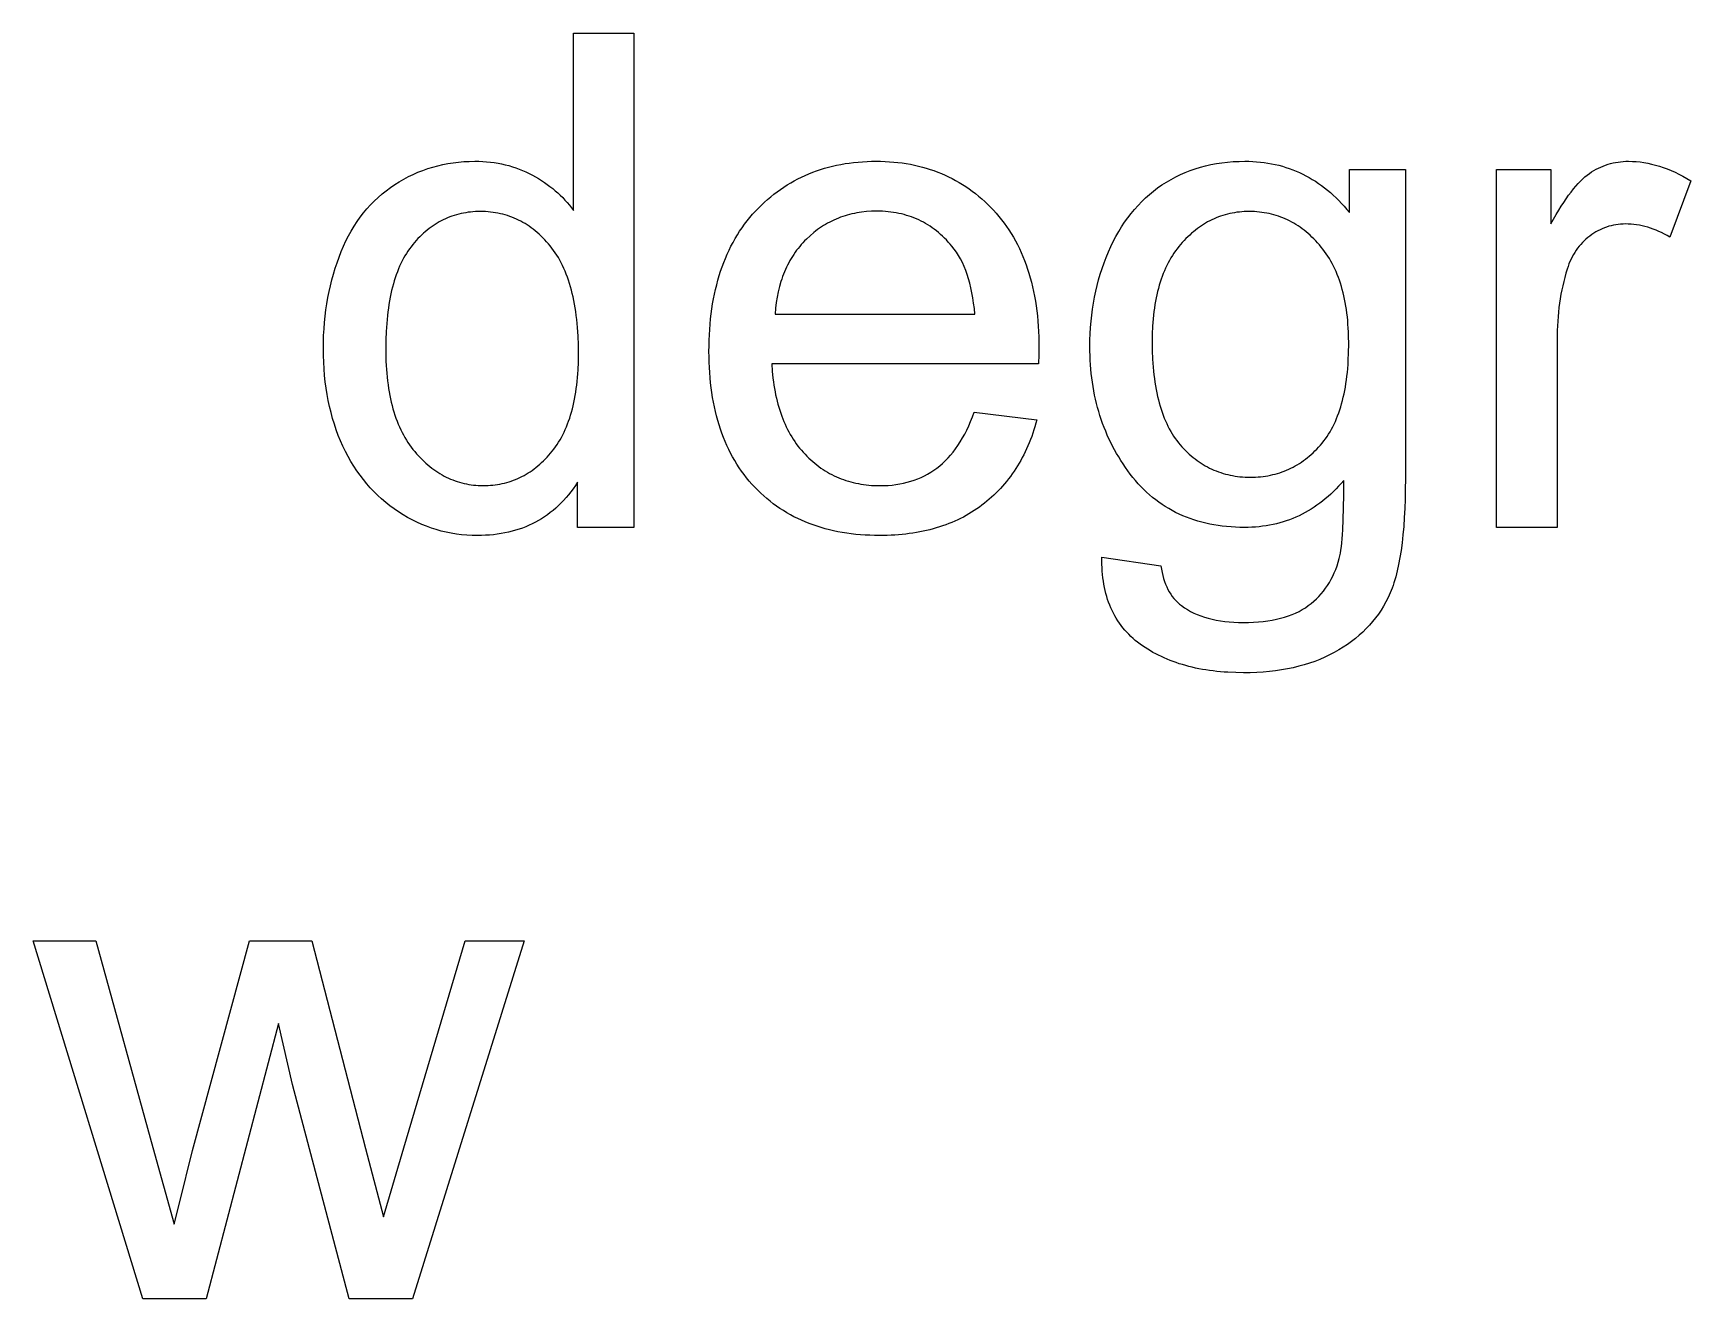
# Model space of a CAD drawing. Extents: x 0 to 4891, y -5350 to 5.
# Drawn here: x 1513.1 to 1939.1, y -4171.7 to -3846.4 of the extents above; entities that cross this region are included whole.
import ezdxf

# ---------------------------------------------------------------- set-up
doc = ezdxf.new("R2010")
doc.units = 0
doc.layers.add('Default_Layer', color=1, linetype='CONTINUOUS')

msp = doc.modelspace()

# ---------------------------------------------------------------- linework, layer by layer
at = {"layer": 'Default_Layer'}
for points in [[(1652.99, -3973.45), (1652.99, -3961.84), (1652.43, -3962.68), (1651.86, -3963.5), (1651.27, -3964.29), (1650.67, -3965.05), (1650.05, -3965.78), (1649.42, -3966.49), (1648.76, -3967.17), (1648.1, -3967.83), (1647.41, -3968.46), (1646.71, -3969.06), (1646, -3969.63), (1645.27, -3970.18), (1644.52, -3970.7), (1643.76, -3971.2), (1642.98, -3971.67), (1642.18, -3972.11), (1641.37, -3972.52), (1640.54, -3972.91), (1639.69, -3973.27), (1638.83, -3973.6), (1637.96, -3973.91), (1637.07, -3974.19), (1636.16, -3974.45), (1635.23, -3974.67), (1634.29, -3974.87), (1633.34, -3975.05), (1632.36, -3975.19), (1631.37, -3975.31), (1630.37, -3975.41), (1629.35, -3975.48), (1628.31, -3975.52), (1627.26, -3975.53), (1625.89, -3975.51), (1624.53, -3975.43), (1623.19, -3975.32), (1621.86, -3975.15), (1620.55, -3974.94), (1619.25, -3974.68), (1617.96, -3974.37), (1616.69, -3974.01), (1615.43, -3973.61), (1614.18, -3973.16), (1612.95, -3972.66), (1611.73, -3972.12), (1610.52, -3971.53), (1609.33, -3970.89), (1608.15, -3970.2), (1606.99, -3969.46), (1605.85, -3968.69), (1604.75, -3967.87), (1603.69, -3967.02), (1602.65, -3966.13), (1601.64, -3965.21), (1600.67, -3964.25), (1599.73, -3963.25), (1598.82, -3962.21), (1597.94, -3961.14), (1597.1, -3960.02), (1596.28, -3958.87), (1595.5, -3957.69), (1594.75, -3956.47), (1594.03, -3955.2), (1593.35, -3953.91), (1592.69, -3952.57), (1592.08, -3951.19), (1591.51, -3949.79), (1590.98, -3948.37), (1590.49, -3946.91), (1590.04, -3945.44), (1589.63, -3943.93), (1589.26, -3942.41), (1588.92, -3940.86), (1588.63, -3939.28), (1588.37, -3937.68), (1588.16, -3936.05), (1587.98, -3934.4), (1587.84, -3932.72), (1587.75, -3931.02), (1587.69, -3929.29), (1587.67, -3927.54), (1587.69, -3925.82), (1587.74, -3924.13), (1587.83, -3922.46), (1587.95, -3920.81), (1588.12, -3919.18), (1588.31, -3917.57), (1588.55, -3915.98), (1588.82, -3914.41), (1589.12, -3912.86), (1589.46, -3911.33), (1589.84, -3909.82), (1590.25, -3908.34), (1590.7, -3906.87), (1591.18, -3905.42), (1591.7, -3903.99), (1592.26, -3902.59), (1592.85, -3901.2), (1593.48, -3899.85), (1594.14, -3898.55), (1594.84, -3897.29), (1595.58, -3896.06), (1596.35, -3894.88), (1597.15, -3893.74), (1598, -3892.65), (1598.88, -3891.59), (1599.79, -3890.57), (1600.74, -3889.6), (1601.73, -3888.67), (1602.75, -3887.77), (1603.81, -3886.92), (1604.9, -3886.11), (1606.03, -3885.35), (1607.19, -3884.62), (1608.36, -3883.95), (1609.55, -3883.32), (1610.76, -3882.73), (1611.98, -3882.19), (1613.22, -3881.7), (1614.48, -3881.26), (1615.76, -3880.86), (1617.05, -3880.51), (1618.36, -3880.21), (1619.68, -3879.95), (1621.03, -3879.74), (1622.38, -3879.58), (1623.76, -3879.46), (1625.15, -3879.39), (1626.56, -3879.37), (1627.6, -3879.38), (1628.61, -3879.42), (1629.62, -3879.49), (1630.61, -3879.59), (1631.58, -3879.72), (1632.55, -3879.87), (1633.49, -3880.05), (1634.43, -3880.26), (1635.34, -3880.49), (1636.25, -3880.76), (1637.14, -3881.05), (1638.02, -3881.37), (1638.88, -3881.71), (1639.73, -3882.09), (1640.56, -3882.49), (1641.38, -3882.92), (1642.18, -3883.36), (1642.96, -3883.82), (1643.73, -3884.3), (1644.47, -3884.79), (1645.2, -3885.3), (1645.91, -3885.82), (1646.6, -3886.37), (1647.27, -3886.93), (1647.92, -3887.5), (1648.55, -3888.1), (1649.17, -3888.71), (1649.76, -3889.34), (1650.33, -3889.98), (1650.89, -3890.64), (1651.43, -3891.32), (1651.95, -3892.02), (1651.95, -3846.45), (1667.45, -3846.45), (1667.45, -3973.45), (1652.99, -3973.45)], [(1754.95, -3943.82), (1771.06, -3945.81), (1770.82, -3946.69), (1770.56, -3947.56), (1770.29, -3948.41), (1770.01, -3949.25), (1769.71, -3950.07), (1769.41, -3950.89), (1769.08, -3951.69), (1768.75, -3952.48), (1768.41, -3953.26), (1768.05, -3954.02), (1767.68, -3954.78), (1767.29, -3955.52), (1766.89, -3956.24), (1766.48, -3956.96), (1766.06, -3957.66), (1765.63, -3958.35), (1765.18, -3959.03), (1764.72, -3959.7), (1764.25, -3960.35), (1763.76, -3961), (1763.26, -3961.62), (1762.75, -3962.24), (1762.23, -3962.85), (1761.69, -3963.44), (1761.14, -3964.02), (1760.58, -3964.59), (1760.01, -3965.14), (1759.42, -3965.68), (1758.82, -3966.21), (1758.21, -3966.73), (1757.58, -3967.24), (1756.94, -3967.73), (1756.29, -3968.21), (1755.63, -3968.68), (1754.96, -3969.13), (1754.28, -3969.56), (1753.58, -3969.98), (1752.88, -3970.38), (1752.16, -3970.77), (1751.43, -3971.14), (1750.69, -3971.5), (1749.94, -3971.84), (1749.18, -3972.17), (1748.41, -3972.48), (1747.62, -3972.78), (1746.83, -3973.06), (1746.02, -3973.33), (1745.2, -3973.58), (1744.38, -3973.82), (1743.54, -3974.04), (1742.69, -3974.24), (1741.82, -3974.43), (1740.95, -3974.61), (1740.07, -3974.77), (1739.17, -3974.91), (1738.26, -3975.04), (1737.35, -3975.16), (1736.42, -3975.25), (1735.48, -3975.34), (1734.52, -3975.41), (1733.56, -3975.46), (1732.59, -3975.5), (1731.6, -3975.52), (1730.61, -3975.53), (1729.35, -3975.52), (1728.12, -3975.48), (1726.9, -3975.42), (1725.69, -3975.34), (1724.5, -3975.23), (1723.33, -3975.09), (1722.17, -3974.94), (1721.03, -3974.75), (1719.91, -3974.55), (1718.8, -3974.32), (1717.71, -3974.07), (1716.64, -3973.79), (1715.58, -3973.48), (1714.54, -3973.16), (1713.51, -3972.81), (1712.5, -3972.43), (1711.51, -3972.03), (1710.53, -3971.61), (1709.57, -3971.16), (1708.62, -3970.69), (1707.7, -3970.19), (1706.78, -3969.67), (1705.89, -3969.13), (1705.01, -3968.56), (1704.14, -3967.97), (1703.3, -3967.35), (1702.47, -3966.71), (1701.65, -3966.04), (1700.85, -3965.35), (1700.07, -3964.64), (1699.3, -3963.9), (1698.55, -3963.14), (1697.83, -3962.35), (1697.13, -3961.54), (1696.45, -3960.71), (1695.79, -3959.87), (1695.16, -3959), (1694.55, -3958.11), (1693.96, -3957.21), (1693.4, -3956.28), (1692.86, -3955.34), (1692.34, -3954.37), (1691.85, -3953.39), (1691.37, -3952.38), (1690.93, -3951.36), (1690.5, -3950.32), (1690.1, -3949.26), (1689.72, -3948.18), (1689.36, -3947.07), (1689.03, -3945.95), (1688.72, -3944.81), (1688.43, -3943.66), (1688.16, -3942.48), (1687.92, -3941.28), (1687.7, -3940.06), (1687.51, -3938.82), (1687.34, -3937.57), (1687.19, -3936.29), (1687.06, -3935), (1686.96, -3933.68), (1686.88, -3932.35), (1686.82, -3930.99), (1686.78, -3929.62), (1686.77, -3928.23), (1686.78, -3926.79), (1686.82, -3925.37), (1686.88, -3923.97), (1686.96, -3922.59), (1687.06, -3921.23), (1687.19, -3919.89), (1687.34, -3918.57), (1687.52, -3917.27), (1687.72, -3915.99), (1687.94, -3914.73), (1688.18, -3913.5), (1688.45, -3912.28), (1688.75, -3911.08), (1689.06, -3909.9), (1689.4, -3908.75), (1689.76, -3907.61), (1690.15, -3906.49), (1690.55, -3905.4), (1690.99, -3904.32), (1691.44, -3903.27), (1691.92, -3902.23), (1692.42, -3901.22), (1692.95, -3900.22), (1693.5, -3899.25), (1694.07, -3898.3), (1694.66, -3897.36), (1695.28, -3896.45), (1695.93, -3895.56), (1696.59, -3894.69), (1697.28, -3893.83), (1697.99, -3893), (1698.73, -3892.19), (1699.48, -3891.4), (1700.25, -3890.64), (1701.03, -3889.9), (1701.83, -3889.19), (1702.64, -3888.5), (1703.46, -3887.83), (1704.3, -3887.19), (1705.15, -3886.58), (1706.01, -3885.99), (1706.89, -3885.43), (1707.79, -3884.89), (1708.69, -3884.38), (1709.61, -3883.89), (1710.55, -3883.43), (1711.5, -3882.99), (1712.46, -3882.57), (1713.43, -3882.19), (1714.42, -3881.82), (1715.43, -3881.49), (1716.45, -3881.17), (1717.48, -3880.88), (1718.52, -3880.62), (1719.58, -3880.38), (1720.66, -3880.17), (1721.74, -3879.98), (1722.84, -3879.82), (1723.96, -3879.68), (1725.09, -3879.57), (1726.23, -3879.48), (1727.39, -3879.42), (1728.56, -3879.38), (1729.74, -3879.37), (1730.89, -3879.38), (1732.02, -3879.42), (1733.14, -3879.48), (1734.25, -3879.57), (1735.34, -3879.68), (1736.42, -3879.81), (1737.49, -3879.97), (1738.54, -3880.15), (1739.59, -3880.36), (1740.61, -3880.6), (1741.63, -3880.85), (1742.63, -3881.14), (1743.62, -3881.44), (1744.59, -3881.77), (1745.56, -3882.13), (1746.5, -3882.51), (1747.44, -3882.91), (1748.36, -3883.34), (1749.27, -3883.8), (1750.17, -3884.28), (1751.05, -3884.78), (1751.92, -3885.31), (1752.78, -3885.86), (1753.62, -3886.44), (1754.45, -3887.04), (1755.26, -3887.66), (1756.07, -3888.31), (1756.86, -3888.99), (1757.64, -3889.69), (1758.4, -3890.41), (1759.15, -3891.16), (1759.89, -3891.93), (1760.61, -3892.73), (1761.3, -3893.54), (1761.98, -3894.38), (1762.63, -3895.23), (1763.26, -3896.11), (1763.86, -3897), (1764.45, -3897.92), (1765, -3898.85), (1765.54, -3899.81), (1766.06, -3900.78), (1766.55, -3901.77), (1767.01, -3902.79), (1767.46, -3903.82), (1767.88, -3904.88), (1768.28, -3905.95), (1768.66, -3907.05), (1769.01, -3908.16), (1769.34, -3909.3), (1769.65, -3910.45), (1769.94, -3911.63), (1770.2, -3912.82), (1770.44, -3914.03), (1770.66, -3915.27), (1770.85, -3916.52), (1771.02, -3917.8), (1771.17, -3919.09), (1771.3, -3920.41), (1771.4, -3921.74), (1771.48, -3923.09), (1771.54, -3924.47), (1771.57, -3925.86), (1771.58, -3927.28), (1771.56, -3929.01), (1771.5, -3931.43), (1702.89, -3931.43), (1703.02, -3933.3), (1703.21, -3935.11), (1703.32, -3936), (1703.45, -3936.87), (1703.59, -3937.73), (1703.75, -3938.57), (1703.91, -3939.4), (1704.1, -3940.22), (1704.29, -3941.02), (1704.5, -3941.81), (1704.72, -3942.58), (1704.95, -3943.34), (1705.2, -3944.09), (1705.46, -3944.82), (1705.74, -3945.54), (1706.03, -3946.24), (1706.33, -3946.93), (1706.64, -3947.61), (1706.97, -3948.27), (1707.31, -3948.92), (1707.67, -3949.56), (1708.03, -3950.18), (1708.42, -3950.79), (1708.81, -3951.38), (1709.22, -3951.96), (1709.64, -3952.53), (1710.08, -3953.08), (1710.52, -3953.62), (1710.99, -3954.14), (1711.46, -3954.65), (1711.95, -3955.15), (1712.44, -3955.63), (1712.94, -3956.09), (1713.45, -3956.54), (1713.96, -3956.97), (1714.49, -3957.39), (1715.02, -3957.79), (1715.56, -3958.18), (1716.1, -3958.55), (1716.65, -3958.9), (1717.21, -3959.24), (1717.78, -3959.56), (1718.36, -3959.87), (1718.94, -3960.16), (1719.53, -3960.43), (1720.12, -3960.69), (1720.73, -3960.94), (1721.34, -3961.17), (1721.96, -3961.38), (1722.59, -3961.57), (1723.22, -3961.76), (1723.86, -3961.92), (1724.51, -3962.07), (1725.17, -3962.2), (1725.84, -3962.32), (1726.51, -3962.42), (1727.19, -3962.51), (1727.87, -3962.58), (1728.57, -3962.64), (1729.27, -3962.68), (1729.98, -3962.7), (1730.69, -3962.71), (1731.76, -3962.69), (1732.8, -3962.64), (1733.82, -3962.55), (1734.82, -3962.43), (1735.81, -3962.27), (1736.77, -3962.07), (1737.72, -3961.85), (1738.64, -3961.58), (1739.55, -3961.28), (1740.43, -3960.95), (1741.3, -3960.58), (1742.15, -3960.17), (1742.97, -3959.73), (1743.78, -3959.26), (1744.57, -3958.75), (1745.33, -3958.2), (1746.08, -3957.62), (1746.81, -3956.99), (1747.52, -3956.32), (1748.21, -3955.61), (1748.88, -3954.86), (1749.53, -3954.07), (1750.16, -3953.23), (1750.77, -3952.36), (1751.36, -3951.44), (1751.93, -3950.47), (1752.49, -3949.47), (1753.02, -3948.42), (1753.53, -3947.34), (1754.02, -3946.21), (1754.5, -3945.04), (1754.95, -3943.82)], [(1787.78, -3981.07), (1802.94, -3983.33), (1803.08, -3984.19), (1803.23, -3985.02), (1803.42, -3985.82), (1803.63, -3986.6), (1803.87, -3987.34), (1804.13, -3988.05), (1804.42, -3988.74), (1804.74, -3989.39), (1805.08, -3990.01), (1805.45, -3990.61), (1805.85, -3991.17), (1806.27, -3991.71), (1806.72, -3992.21), (1807.2, -3992.69), (1807.7, -3993.13), (1808.23, -3993.55), (1808.97, -3994.07), (1809.75, -3994.56), (1810.55, -3995.02), (1811.4, -3995.44), (1812.27, -3995.83), (1813.18, -3996.19), (1814.12, -3996.51), (1815.09, -3996.8), (1816.1, -3997.05), (1817.14, -3997.27), (1818.22, -3997.46), (1819.32, -3997.61), (1820.46, -3997.73), (1821.64, -3997.81), (1822.84, -3997.86), (1824.08, -3997.88), (1825.42, -3997.86), (1826.71, -3997.81), (1827.97, -3997.73), (1829.19, -3997.61), (1830.37, -3997.46), (1831.51, -3997.27), (1832.61, -3997.05), (1833.68, -3996.8), (1834.7, -3996.51), (1835.69, -3996.19), (1836.64, -3995.83), (1837.55, -3995.44), (1838.42, -3995.02), (1839.25, -3994.56), (1840.05, -3994.07), (1840.8, -3993.55), (1841.52, -3992.99), (1842.21, -3992.41), (1842.88, -3991.8), (1843.51, -3991.17), (1844.11, -3990.5), (1844.68, -3989.81), (1845.23, -3989.09), (1845.74, -3988.35), (1846.22, -3987.58), (1846.68, -3986.78), (1847.1, -3985.95), (1847.49, -3985.1), (1847.86, -3984.22), (1848.19, -3983.31), (1848.5, -3982.38), (1848.77, -3981.42), (1848.92, -3980.78), (1849.05, -3980.06), (1849.18, -3979.26), (1849.3, -3978.38), (1849.4, -3977.42), (1849.5, -3976.37), (1849.58, -3975.24), (1849.66, -3974.03), (1849.78, -3971.37), (1849.86, -3968.38), (1849.9, -3965.06), (1849.9, -3961.41), (1849.25, -3962.15), (1848.6, -3962.87), (1847.94, -3963.56), (1847.26, -3964.23), (1846.58, -3964.88), (1845.89, -3965.5), (1845.18, -3966.1), (1844.47, -3966.68), (1843.75, -3967.23), (1843.02, -3967.76), (1842.28, -3968.26), (1841.52, -3968.75), (1840.76, -3969.2), (1839.99, -3969.64), (1839.21, -3970.05), (1838.42, -3970.44), (1837.62, -3970.8), (1836.81, -3971.14), (1835.99, -3971.46), (1835.16, -3971.76), (1834.32, -3972.03), (1833.47, -3972.27), (1832.61, -3972.5), (1831.74, -3972.7), (1830.86, -3972.87), (1829.97, -3973.03), (1829.07, -3973.16), (1828.16, -3973.26), (1827.24, -3973.34), (1826.31, -3973.4), (1825.38, -3973.44), (1824.43, -3973.45), (1823.25, -3973.44), (1822.09, -3973.4), (1820.95, -3973.33), (1819.82, -3973.24), (1818.71, -3973.12), (1817.61, -3972.97), (1816.54, -3972.79), (1815.48, -3972.59), (1814.43, -3972.37), (1813.41, -3972.11), (1812.4, -3971.83), (1811.4, -3971.52), (1810.43, -3971.19), (1809.47, -3970.83), (1808.53, -3970.44), (1807.6, -3970.03), (1806.69, -3969.59), (1805.8, -3969.12), (1804.92, -3968.62), (1804.06, -3968.1), (1803.22, -3967.55), (1802.39, -3966.98), (1801.59, -3966.38), (1800.79, -3965.75), (1800.02, -3965.1), (1799.26, -3964.41), (1798.52, -3963.71), (1797.79, -3962.97), (1797.08, -3962.21), (1796.39, -3961.42), (1795.72, -3960.6), (1795.06, -3959.76), (1794.42, -3958.9), (1793.8, -3958.03), (1793.2, -3957.15), (1792.62, -3956.25), (1792.07, -3955.35), (1791.53, -3954.44), (1791.01, -3953.51), (1790.51, -3952.58), (1790.03, -3951.63), (1789.58, -3950.67), (1789.14, -3949.71), (1788.73, -3948.73), (1788.33, -3947.74), (1787.95, -3946.74), (1787.6, -3945.73), (1787.26, -3944.71), (1786.95, -3943.68), (1786.65, -3942.64), (1786.38, -3941.58), (1786.13, -3940.52), (1785.89, -3939.45), (1785.68, -3938.36), (1785.49, -3937.27), (1785.31, -3936.16), (1785.16, -3935.04), (1785.03, -3933.92), (1784.92, -3932.78), (1784.83, -3931.63), (1784.76, -3930.47), (1784.71, -3929.3), (1784.67, -3928.12), (1784.66, -3926.93), (1784.68, -3925.29), (1784.74, -3923.67), (1784.83, -3922.06), (1784.96, -3920.48), (1785.13, -3918.9), (1785.33, -3917.35), (1785.58, -3915.81), (1785.86, -3914.28), (1786.17, -3912.77), (1786.53, -3911.28), (1786.92, -3909.81), (1787.34, -3908.35), (1787.81, -3906.9), (1788.31, -3905.48), (1788.85, -3904.07), (1789.43, -3902.67), (1790.04, -3901.3), (1790.69, -3899.96), (1791.37, -3898.66), (1792.08, -3897.4), (1792.82, -3896.19), (1793.6, -3895.01), (1794.41, -3893.87), (1795.26, -3892.78), (1796.13, -3891.72), (1797.04, -3890.7), (1797.99, -3889.72), (1798.96, -3888.78), (1799.97, -3887.89), (1801.02, -3887.03), (1802.09, -3886.21), (1803.2, -3885.43), (1804.35, -3884.7), (1805.53, -3884.01), (1806.72, -3883.37), (1807.95, -3882.78), (1809.19, -3882.24), (1810.46, -3881.74), (1811.76, -3881.29), (1813.08, -3880.89), (1814.42, -3880.53), (1815.79, -3880.22), (1817.18, -3879.96), (1818.6, -3879.75), (1820.04, -3879.58), (1821.51, -3879.46), (1823, -3879.39), (1824.51, -3879.37), (1825.53, -3879.38), (1826.53, -3879.42), (1827.52, -3879.48), (1828.5, -3879.57), (1829.46, -3879.69), (1830.42, -3879.83), (1831.37, -3880), (1832.3, -3880.19), (1833.22, -3880.41), (1834.14, -3880.66), (1835.04, -3880.93), (1835.93, -3881.22), (1836.8, -3881.54), (1837.67, -3881.89), (1838.53, -3882.26), (1839.37, -3882.66), (1840.21, -3883.09), (1841.03, -3883.54), (1841.84, -3884.01), (1842.64, -3884.51), (1843.43, -3885.04), (1844.21, -3885.59), (1844.97, -3886.17), (1845.73, -3886.78), (1846.47, -3887.41), (1847.21, -3888.06), (1847.93, -3888.74), (1848.64, -3889.45), (1849.34, -3890.18), (1850.03, -3890.94), (1850.7, -3891.73), (1851.37, -3892.54), (1851.37, -3881.45), (1865.75, -3881.45), (1865.75, -3960.97), (1865.73, -3963.61), (1865.68, -3966.15), (1865.6, -3968.59), (1865.47, -3970.94), (1865.32, -3973.18), (1865.13, -3975.33), (1864.9, -3977.39), (1864.65, -3979.34), (1864.35, -3981.2), (1864.02, -3982.96), (1863.66, -3984.62), (1863.27, -3986.18), (1863.05, -3986.93), (1862.83, -3987.65), (1862.61, -3988.35), (1862.37, -3989.02), (1862.12, -3989.67), (1861.87, -3990.29), (1861.6, -3990.89), (1861.33, -3991.47), (1860.77, -3992.57), (1860.17, -3993.64), (1859.53, -3994.68), (1858.84, -3995.7), (1858.12, -3996.68), (1857.35, -3997.64), (1856.55, -3998.56), (1855.7, -3999.46), (1854.81, -4000.33), (1853.89, -4001.17), (1852.92, -4001.98), (1851.91, -4002.76), (1850.86, -4003.51), (1849.77, -4004.23), (1848.64, -4004.93), (1847.47, -4005.59), (1846.27, -4006.22), (1845.04, -4006.81), (1843.78, -4007.36), (1842.47, -4007.86), (1841.14, -4008.33), (1839.77, -4008.76), (1838.36, -4009.14), (1836.92, -4009.49), (1835.45, -4009.79), (1833.94, -4010.06), (1832.4, -4010.28), (1830.82, -4010.46), (1829.21, -4010.6), (1827.56, -4010.71), (1825.88, -4010.77), (1824.17, -4010.79), (1822.14, -4010.76), (1820.15, -4010.67), (1819.18, -4010.61), (1818.22, -4010.53), (1817.27, -4010.44), (1816.33, -4010.33), (1815.41, -4010.2), (1814.5, -4010.07), (1813.6, -4009.92), (1812.71, -4009.75), (1811.84, -4009.57), (1810.98, -4009.38), (1810.13, -4009.17), (1809.29, -4008.95), (1808.46, -4008.71), (1807.65, -4008.46), (1806.85, -4008.19), (1806.06, -4007.91), (1805.29, -4007.62), (1804.52, -4007.31), (1803.77, -4006.98), (1803.04, -4006.65), (1802.31, -4006.29), (1801.6, -4005.93), (1800.89, -4005.55), (1800.21, -4005.15), (1799.53, -4004.74), (1798.86, -4004.32), (1798.21, -4003.88), (1797.57, -4003.42), (1796.95, -4002.95), (1796.35, -4002.46), (1795.76, -4001.96), (1795.2, -4001.44), (1794.66, -4000.91), (1794.14, -4000.37), (1793.64, -3999.81), (1793.16, -3999.23), (1792.7, -3998.64), (1792.26, -3998.04), (1791.84, -3997.42), (1791.44, -3996.79), (1791.07, -3996.14), (1790.71, -3995.48), (1790.37, -3994.8), (1790.06, -3994.11), (1789.76, -3993.41), (1789.49, -3992.69), (1789.23, -3991.95), (1789, -3991.2), (1788.78, -3990.44), (1788.59, -3989.66), (1788.42, -3988.87), (1788.27, -3988.06), (1788.13, -3987.24), (1788.02, -3986.4), (1787.93, -3985.55), (1787.86, -3984.68), (1787.81, -3983.8), (1787.78, -3982.91), (1787.77, -3982), (1787.78, -3981.07)], [(1889.14, -3973.45), (1889.14, -3881.45), (1903.17, -3881.45), (1903.17, -3895.4), (1903.84, -3894.2), (1904.5, -3893.05), (1905.16, -3891.96), (1905.81, -3890.92), (1906.45, -3889.93), (1907.08, -3888.99), (1907.71, -3888.11), (1908.33, -3887.27), (1908.94, -3886.49), (1909.55, -3885.76), (1910.15, -3885.09), (1910.74, -3884.46), (1911.33, -3883.89), (1911.91, -3883.37), (1912.48, -3882.9), (1913.05, -3882.49), (1913.63, -3882.11), (1914.21, -3881.76), (1914.8, -3881.43), (1915.4, -3881.12), (1916, -3880.84), (1916.62, -3880.59), (1917.23, -3880.36), (1917.86, -3880.15), (1918.49, -3879.97), (1919.13, -3879.81), (1919.77, -3879.67), (1920.42, -3879.56), (1921.08, -3879.48), (1921.75, -3879.42), (1922.42, -3879.38), (1923.1, -3879.37), (1924.09, -3879.39), (1925.07, -3879.45), (1926.07, -3879.55), (1927.06, -3879.68), (1928.05, -3879.86), (1929.05, -3880.08), (1930.05, -3880.33), (1931.05, -3880.63), (1932.05, -3880.96), (1933.06, -3881.33), (1934.06, -3881.74), (1935.07, -3882.2), (1936.08, -3882.69), (1937.09, -3883.22), (1938.11, -3883.79), (1939.13, -3884.39), (1933.76, -3898.86), (1933.04, -3898.45), (1932.33, -3898.07), (1931.61, -3897.71), (1930.9, -3897.38), (1930.18, -3897.08), (1929.47, -3896.8), (1928.75, -3896.55), (1928.04, -3896.33), (1927.32, -3896.13), (1926.61, -3895.96), (1925.89, -3895.81), (1925.18, -3895.69), (1924.46, -3895.6), (1923.75, -3895.54), (1923.03, -3895.5), (1922.32, -3895.48), (1921.69, -3895.49), (1921.06, -3895.53), (1920.44, -3895.59), (1919.83, -3895.68), (1919.23, -3895.79), (1918.63, -3895.92), (1918.05, -3896.08), (1917.47, -3896.26), (1916.9, -3896.47), (1916.34, -3896.7), (1915.78, -3896.96), (1915.24, -3897.24), (1914.7, -3897.54), (1914.17, -3897.87), (1913.65, -3898.22), (1913.14, -3898.6), (1912.64, -3898.99), (1912.16, -3899.4), (1911.69, -3899.82), (1911.25, -3900.27), (1910.82, -3900.73), (1910.41, -3901.22), (1910.02, -3901.72), (1909.65, -3902.24), (1909.3, -3902.78), (1908.96, -3903.34), (1908.64, -3903.92), (1908.35, -3904.51), (1908.06, -3905.13), (1907.8, -3905.76), (1907.56, -3906.42), (1907.33, -3907.09), (1907.02, -3908.14), (1906.72, -3909.19), (1906.45, -3910.26), (1906.2, -3911.35), (1905.96, -3912.44), (1905.75, -3913.55), (1905.56, -3914.67), (1905.38, -3915.8), (1905.23, -3916.94), (1905.1, -3918.1), (1904.99, -3919.26), (1904.9, -3920.44), (1904.83, -3921.63), (1904.77, -3922.84), (1904.74, -3924.05), (1904.73, -3925.28), (1904.73, -3973.45), (1889.14, -3973.45)], [(1603.69, -3927.54), (1603.72, -3929.71), (1603.76, -3930.77), (1603.81, -3931.81), (1603.88, -3932.84), (1603.96, -3933.85), (1604.05, -3934.84), (1604.16, -3935.81), (1604.28, -3936.77), (1604.42, -3937.71), (1604.57, -3938.63), (1604.74, -3939.54), (1604.92, -3940.42), (1605.12, -3941.29), (1605.33, -3942.14), (1605.56, -3942.98), (1605.8, -3943.79), (1606.05, -3944.59), (1606.32, -3945.38), (1606.6, -3946.14), (1606.9, -3946.89), (1607.22, -3947.62), (1607.54, -3948.33), (1607.88, -3949.03), (1608.24, -3949.7), (1608.61, -3950.36), (1609, -3951.01), (1609.4, -3951.63), (1609.81, -3952.24), (1610.24, -3952.83), (1610.69, -3953.4), (1611.14, -3953.96), (1611.61, -3954.5), (1612.09, -3955.02), (1612.56, -3955.52), (1613.05, -3956.01), (1613.54, -3956.48), (1614.03, -3956.93), (1614.53, -3957.37), (1615.04, -3957.79), (1615.55, -3958.19), (1616.06, -3958.57), (1616.58, -3958.94), (1617.11, -3959.29), (1617.64, -3959.62), (1618.18, -3959.94), (1618.72, -3960.24), (1619.27, -3960.52), (1619.82, -3960.79), (1620.38, -3961.03), (1620.94, -3961.26), (1621.51, -3961.48), (1622.08, -3961.67), (1622.66, -3961.85), (1623.24, -3962.02), (1623.83, -3962.16), (1624.42, -3962.29), (1625.02, -3962.4), (1625.63, -3962.49), (1626.24, -3962.57), (1626.85, -3962.63), (1627.47, -3962.67), (1628.1, -3962.7), (1628.73, -3962.71), (1629.37, -3962.7), (1630, -3962.68), (1630.62, -3962.63), (1631.24, -3962.58), (1631.85, -3962.5), (1632.45, -3962.42), (1633.05, -3962.31), (1633.65, -3962.19), (1634.23, -3962.05), (1634.81, -3961.9), (1635.39, -3961.72), (1635.96, -3961.54), (1636.52, -3961.34), (1637.08, -3961.12), (1637.63, -3960.88), (1638.17, -3960.63), (1638.71, -3960.36), (1639.24, -3960.08), (1639.77, -3959.78), (1640.29, -3959.46), (1640.8, -3959.13), (1641.31, -3958.78), (1641.81, -3958.41), (1642.31, -3958.03), (1642.8, -3957.63), (1643.28, -3957.22), (1643.76, -3956.79), (1644.23, -3956.34), (1644.7, -3955.88), (1645.16, -3955.4), (1645.61, -3954.9), (1646.06, -3954.39), (1646.5, -3953.86), (1646.93, -3953.31), (1647.34, -3952.74), (1647.74, -3952.15), (1648.13, -3951.55), (1648.5, -3950.93), (1648.86, -3950.3), (1649.2, -3949.64), (1649.53, -3948.97), (1649.85, -3948.28), (1650.15, -3947.58), (1650.44, -3946.86), (1650.71, -3946.12), (1650.97, -3945.36), (1651.22, -3944.59), (1651.45, -3943.8), (1651.67, -3942.99), (1651.87, -3942.17), (1652.06, -3941.33), (1652.24, -3940.47), (1652.4, -3939.59), (1652.54, -3938.7), (1652.68, -3937.79), (1652.8, -3936.86), (1652.9, -3935.92), (1652.99, -3934.96), (1653.07, -3933.98), (1653.13, -3932.99), (1653.22, -3930.95), (1653.25, -3928.84), (1653.22, -3926.51), (1653.13, -3924.27), (1653.07, -3923.18), (1652.99, -3922.11), (1652.9, -3921.05), (1652.79, -3920.02), (1652.67, -3919.01), (1652.54, -3918.01), (1652.39, -3917.04), (1652.22, -3916.08), (1652.05, -3915.15), (1651.85, -3914.23), (1651.65, -3913.34), (1651.43, -3912.46), (1651.19, -3911.61), (1650.94, -3910.77), (1650.68, -3909.95), (1650.4, -3909.15), (1650.11, -3908.38), (1649.81, -3907.62), (1649.49, -3906.88), (1649.15, -3906.16), (1648.8, -3905.46), (1648.44, -3904.78), (1648.07, -3904.12), (1647.67, -3903.48), (1647.27, -3902.86), (1646.85, -3902.26), (1646.42, -3901.68), (1645.97, -3901.11), (1645.51, -3900.57), (1645.05, -3900.04), (1644.58, -3899.53), (1644.1, -3899.04), (1643.61, -3898.57), (1643.12, -3898.11), (1642.62, -3897.67), (1642.12, -3897.25), (1641.61, -3896.84), (1641.09, -3896.45), (1640.57, -3896.08), (1640.04, -3895.73), (1639.5, -3895.39), (1638.96, -3895.07), (1638.4, -3894.77), (1637.85, -3894.49), (1637.28, -3894.22), (1636.71, -3893.97), (1636.14, -3893.74), (1635.55, -3893.52), (1634.96, -3893.32), (1634.37, -3893.14), (1633.76, -3892.98), (1633.15, -3892.83), (1632.54, -3892.7), (1631.91, -3892.59), (1631.28, -3892.49), (1630.65, -3892.42), (1630.01, -3892.35), (1629.36, -3892.31), (1628.7, -3892.29), (1628.04, -3892.28), (1627.39, -3892.29), (1626.75, -3892.31), (1626.12, -3892.35), (1625.49, -3892.41), (1624.87, -3892.48), (1624.26, -3892.58), (1623.65, -3892.68), (1623.05, -3892.81), (1622.46, -3892.95), (1621.87, -3893.11), (1621.29, -3893.28), (1620.72, -3893.47), (1620.15, -3893.68), (1619.59, -3893.9), (1619.03, -3894.14), (1618.49, -3894.4), (1617.95, -3894.67), (1617.41, -3894.96), (1616.88, -3895.27), (1616.36, -3895.59), (1615.85, -3895.93), (1615.34, -3896.29), (1614.84, -3896.66), (1614.34, -3897.05), (1613.86, -3897.46), (1613.37, -3897.88), (1612.9, -3898.32), (1612.43, -3898.78), (1611.97, -3899.25), (1611.51, -3899.74), (1611.07, -3900.24), (1610.62, -3900.77), (1610.2, -3901.31), (1609.78, -3901.87), (1609.39, -3902.44), (1609, -3903.04), (1608.63, -3903.66), (1608.27, -3904.29), (1607.92, -3904.95), (1607.59, -3905.62), (1607.27, -3906.32), (1606.97, -3907.03), (1606.68, -3907.76), (1606.4, -3908.51), (1606.14, -3909.28), (1605.89, -3910.07), (1605.65, -3910.88), (1605.43, -3911.7), (1605.22, -3912.55), (1605.02, -3913.42), (1604.84, -3914.3), (1604.67, -3915.2), (1604.51, -3916.13), (1604.37, -3917.07), (1604.24, -3918.03), (1604.13, -3919.01), (1604.03, -3920.01), (1603.94, -3921.03), (1603.8, -3923.12), (1603.72, -3925.29), (1603.69, -3927.54)], [(1703.75, -3918.61), (1755.12, -3918.61), (1754.98, -3917.18), (1754.8, -3915.8), (1754.6, -3914.46), (1754.37, -3913.17), (1754.1, -3911.92), (1753.81, -3910.72), (1753.48, -3909.57), (1753.13, -3908.46), (1752.75, -3907.39), (1752.34, -3906.37), (1751.89, -3905.39), (1751.42, -3904.46), (1750.92, -3903.58), (1750.39, -3902.74), (1749.82, -3901.95), (1749.23, -3901.2), (1748.76, -3900.65), (1748.28, -3900.11), (1747.8, -3899.59), (1747.3, -3899.09), (1746.8, -3898.6), (1746.28, -3898.14), (1745.76, -3897.69), (1745.23, -3897.26), (1744.69, -3896.84), (1744.14, -3896.45), (1743.59, -3896.07), (1743.02, -3895.71), (1742.45, -3895.37), (1741.87, -3895.04), (1741.28, -3894.73), (1740.68, -3894.44), (1740.07, -3894.17), (1739.45, -3893.92), (1738.83, -3893.68), (1738.19, -3893.46), (1737.55, -3893.26), (1736.9, -3893.07), (1736.24, -3892.9), (1735.57, -3892.75), (1734.9, -3892.62), (1734.21, -3892.51), (1733.52, -3892.41), (1732.81, -3892.33), (1732.1, -3892.27), (1731.38, -3892.23), (1730.65, -3892.2), (1729.91, -3892.19), (1728.58, -3892.22), (1727.28, -3892.3), (1726, -3892.44), (1724.75, -3892.64), (1724.14, -3892.76), (1723.53, -3892.89), (1722.93, -3893.04), (1722.33, -3893.2), (1721.74, -3893.38), (1721.16, -3893.57), (1720.59, -3893.77), (1720.02, -3893.99), (1719.45, -3894.22), (1718.9, -3894.47), (1718.35, -3894.73), (1717.81, -3895), (1717.27, -3895.29), (1716.74, -3895.59), (1716.22, -3895.91), (1715.7, -3896.24), (1715.19, -3896.58), (1714.69, -3896.94), (1714.19, -3897.31), (1713.7, -3897.7), (1712.74, -3898.51), (1711.81, -3899.38), (1711.36, -3899.83), (1710.92, -3900.3), (1710.5, -3900.77), (1710.09, -3901.25), (1709.69, -3901.75), (1709.31, -3902.25), (1708.94, -3902.76), (1708.58, -3903.28), (1708.23, -3903.81), (1707.89, -3904.35), (1707.57, -3904.9), (1707.26, -3905.46), (1706.97, -3906.02), (1706.68, -3906.6), (1706.41, -3907.19), (1706.16, -3907.78), (1705.91, -3908.39), (1705.68, -3909), (1705.46, -3909.63), (1705.25, -3910.26), (1704.87, -3911.56), (1704.55, -3912.9), (1704.27, -3914.27), (1704.05, -3915.68), (1703.87, -3917.13), (1703.75, -3918.61)], [(1800.69, -3925.8), (1800.72, -3928.03), (1800.8, -3930.18), (1800.87, -3931.22), (1800.94, -3932.25), (1801.04, -3933.26), (1801.14, -3934.24), (1801.26, -3935.21), (1801.39, -3936.16), (1801.54, -3937.09), (1801.7, -3938.01), (1801.88, -3938.9), (1802.07, -3939.77), (1802.27, -3940.63), (1802.49, -3941.46), (1802.72, -3942.28), (1802.97, -3943.07), (1803.23, -3943.85), (1803.5, -3944.61), (1803.79, -3945.35), (1804.09, -3946.07), (1804.41, -3946.77), (1804.74, -3947.46), (1805.08, -3948.12), (1805.44, -3948.76), (1805.81, -3949.39), (1806.2, -3949.99), (1806.6, -3950.58), (1807.01, -3951.15), (1807.44, -3951.7), (1807.88, -3952.23), (1808.33, -3952.74), (1808.79, -3953.23), (1809.26, -3953.71), (1809.74, -3954.17), (1810.22, -3954.62), (1810.71, -3955.05), (1811.2, -3955.47), (1811.7, -3955.86), (1812.21, -3956.25), (1812.73, -3956.61), (1813.25, -3956.96), (1813.79, -3957.29), (1814.32, -3957.61), (1814.87, -3957.91), (1815.42, -3958.19), (1815.98, -3958.46), (1816.55, -3958.71), (1817.12, -3958.95), (1817.7, -3959.17), (1818.29, -3959.37), (1818.89, -3959.56), (1819.49, -3959.73), (1820.1, -3959.88), (1820.71, -3960.02), (1821.34, -3960.14), (1821.97, -3960.25), (1822.61, -3960.34), (1823.25, -3960.41), (1823.9, -3960.47), (1824.56, -3960.51), (1825.23, -3960.53), (1825.9, -3960.54), (1826.57, -3960.53), (1827.23, -3960.51), (1827.88, -3960.47), (1828.53, -3960.41), (1829.17, -3960.34), (1829.81, -3960.25), (1830.43, -3960.15), (1831.05, -3960.03), (1831.67, -3959.89), (1832.28, -3959.74), (1832.88, -3959.57), (1833.47, -3959.38), (1834.06, -3959.18), (1834.64, -3958.97), (1835.21, -3958.73), (1835.78, -3958.48), (1836.34, -3958.22), (1836.89, -3957.94), (1837.44, -3957.64), (1837.97, -3957.33), (1838.51, -3957), (1839.03, -3956.65), (1839.55, -3956.29), (1840.06, -3955.91), (1840.57, -3955.52), (1841.07, -3955.11), (1841.56, -3954.68), (1842.05, -3954.24), (1842.52, -3953.78), (1843, -3953.31), (1843.46, -3952.82), (1843.92, -3952.31), (1844.37, -3951.78), (1844.8, -3951.24), (1845.22, -3950.67), (1845.63, -3950.09), (1846.02, -3949.48), (1846.39, -3948.86), (1846.76, -3948.23), (1847.1, -3947.57), (1847.44, -3946.89), (1847.76, -3946.2), (1848.06, -3945.49), (1848.35, -3944.76), (1848.63, -3944.01), (1848.89, -3943.24), (1849.14, -3942.46), (1849.38, -3941.66), (1849.6, -3940.84), (1849.8, -3940), (1850, -3939.14), (1850.17, -3938.26), (1850.34, -3937.37), (1850.49, -3936.45), (1850.62, -3935.52), (1850.74, -3934.57), (1850.85, -3933.61), (1850.94, -3932.62), (1851.02, -3931.62), (1851.08, -3930.59), (1851.17, -3928.5), (1851.2, -3926.32), (1851.17, -3924.24), (1851.13, -3923.23), (1851.08, -3922.23), (1851.01, -3921.25), (1850.93, -3920.28), (1850.84, -3919.33), (1850.73, -3918.4), (1850.6, -3917.48), (1850.46, -3916.58), (1850.31, -3915.69), (1850.14, -3914.82), (1849.95, -3913.97), (1849.75, -3913.13), (1849.54, -3912.31), (1849.31, -3911.51), (1849.07, -3910.72), (1848.81, -3909.95), (1848.54, -3909.19), (1848.25, -3908.46), (1847.95, -3907.73), (1847.63, -3907.03), (1847.3, -3906.34), (1846.96, -3905.66), (1846.6, -3905), (1846.22, -3904.36), (1845.83, -3903.74), (1845.43, -3903.13), (1845.01, -3902.53), (1844.57, -3901.96), (1844.12, -3901.4), (1843.66, -3900.85), (1843.19, -3900.33), (1842.72, -3899.82), (1842.24, -3899.32), (1841.75, -3898.84), (1841.26, -3898.38), (1840.76, -3897.94), (1840.25, -3897.51), (1839.74, -3897.1), (1839.22, -3896.71), (1838.7, -3896.33), (1838.17, -3895.97), (1837.63, -3895.63), (1837.09, -3895.3), (1836.54, -3894.99), (1835.99, -3894.7), (1835.43, -3894.42), (1834.86, -3894.16), (1834.29, -3893.92), (1833.71, -3893.69), (1833.13, -3893.48), (1832.54, -3893.29), (1831.94, -3893.11), (1831.34, -3892.96), (1830.73, -3892.81), (1830.12, -3892.69), (1829.49, -3892.58), (1828.87, -3892.49), (1828.23, -3892.41), (1827.59, -3892.35), (1826.95, -3892.31), (1826.3, -3892.29), (1825.64, -3892.28), (1824.99, -3892.29), (1824.35, -3892.31), (1823.72, -3892.35), (1823.09, -3892.41), (1822.47, -3892.48), (1821.85, -3892.58), (1821.24, -3892.68), (1820.64, -3892.81), (1820.04, -3892.95), (1819.45, -3893.11), (1818.86, -3893.28), (1818.28, -3893.47), (1817.71, -3893.68), (1817.14, -3893.9), (1816.58, -3894.14), (1816.02, -3894.4), (1815.48, -3894.67), (1814.93, -3894.96), (1814.4, -3895.27), (1813.86, -3895.59), (1813.34, -3895.93), (1812.82, -3896.29), (1812.31, -3896.66), (1811.8, -3897.05), (1811.3, -3897.46), (1810.81, -3897.88), (1810.32, -3898.32), (1809.84, -3898.78), (1809.36, -3899.25), (1808.89, -3899.74), (1808.43, -3900.24), (1807.97, -3900.77), (1807.52, -3901.3), (1807.09, -3901.85), (1806.67, -3902.41), (1806.26, -3903), (1805.87, -3903.59), (1805.49, -3904.21), (1805.13, -3904.84), (1804.78, -3905.48), (1804.45, -3906.14), (1804.13, -3906.82), (1803.82, -3907.52), (1803.53, -3908.23), (1803.26, -3908.95), (1802.99, -3909.69), (1802.74, -3910.45), (1802.51, -3911.23), (1802.29, -3912.02), (1802.08, -3912.82), (1801.89, -3913.65), (1801.71, -3914.49), (1801.55, -3915.34), (1801.4, -3916.21), (1801.27, -3917.1), (1801.15, -3918), (1801.04, -3918.92), (1800.95, -3919.86), (1800.87, -3920.81), (1800.8, -3921.77), (1800.72, -3923.76), (1800.69, -3925.8)], [(1541.23, -4171.66), (1513.08, -4079.66), (1529.19, -4079.66), (1543.83, -4132.76), (1549.29, -4152.51), (1550.65, -4147.04), (1554.05, -4133.54), (1568.7, -4079.66), (1584.72, -4079.66), (1598.5, -4133.02), (1603.09, -4150.61), (1608.37, -4132.85), (1624.14, -4079.66), (1639.3, -4079.66), (1610.54, -4171.66), (1594.34, -4171.66), (1579.7, -4116.56), (1576.15, -4100.88), (1557.52, -4171.66), (1541.23, -4171.66)]]:
    msp.add_lwpolyline(points, close=True, dxfattribs=at)

doc.saveas('drawing.dxf')
